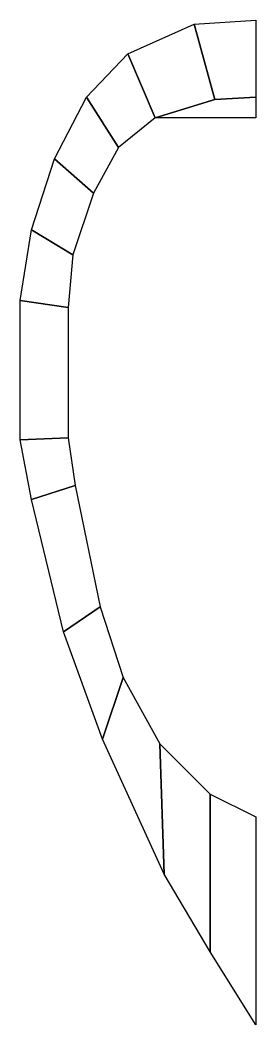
# Model space of a CAD drawing. Extents: x -1.03 to 0, y -3.71 to 0.69.
import ezdxf

# ---------------------------------------------------------------- set-up
doc = ezdxf.new("R2010")
doc.units = 0
doc.layers.add('TOWER', color=6, linetype='CONTINUOUS')

msp = doc.modelspace()

# ---------------------------------------------------------------- linework, layer by layer
at = {"layer": 'TOWER'}
for points in [[(-0.56, 0.54, 0.727), (-0.27, 0.67, 0.7274), (-0.18, 0.34, 1.73), (-0.44, 0.26, 1.73)], [(-0.27, 0.67, 0.7274), (0, 0.6875, 0.7275), (0, 0.35, 1.73), (-0.18, 0.34, 1.73)], [(-0.74, 0.35, 0.7265), (-0.56, 0.54, 0.727), (-0.44, 0.26, 1.73), (-0.6, 0.13, 1.73)], [(-0.88, 0.08, 0.7253), (-0.74, 0.35, 0.7265), (-0.6, 0.13, 1.73), (-0.71, -0.07, 1.73)], [(-0.18, 0.34, 1.73), (0, 0.35, 1.73), (0, 0.26, 1.73), (-0.44, 0.26, 1.73)], [(-0.98, -0.23, 0.7233), (-0.88, 0.08, 0.7253), (-0.71, -0.07, 1.73), (-0.8, -0.34, 1.73)], [(-1.03, -0.54, 0.7214), (-0.98, -0.23, 0.7233), (-0.8, -0.34, 1.73), (-0.82, -0.57, 1.73)], [(-1.03, -1.15, 0.7176), (-1.03, -0.54, 0.7214), (-0.82, -0.57, 1.73), (-0.82, -1.14, 1.73)], [(-0.98, -1.41, 0.7159), (-1.03, -1.15, 0.7176), (-0.82, -1.14, 1.73), (-0.79, -1.35, 1.73)], [(-0.84, -1.99, 0.7123), (-0.98, -1.41, 0.7159), (-0.79, -1.35, 1.73), (-0.68, -1.88, 1.73)], [(-0.67, -2.46, 0.7094), (-0.84, -1.99, 0.7123), (-0.68, -1.88, 1.73), (-0.58, -2.19, 1.73)], [(-0.4, -3.05, 0.7104), (-0.67, -2.46, 0.7094), (-0.58, -2.19, 1.73), (-0.42, -2.48, 1.73)], [(-0.2, -3.39, 0.714), (-0.4, -3.05, 0.7104), (-0.42, -2.48, 1.73), (-0.2, -2.7, 1.73)], [(0, -3.71, 0.7174), (-0.2, -3.39, 0.714), (-0.2, -2.7, 1.73), (0, -2.8, 1.73)]]:
    msp.add_3dface(points, dxfattribs=at)

doc.saveas('drawing.dxf')
